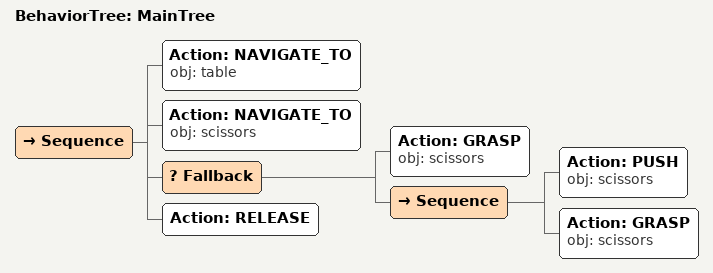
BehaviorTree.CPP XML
<root main_tree_to_execute="MainTree">
  <BehaviorTree ID="MainTree">
    <Sequence>
      <!-- Navigate to table -->
      <Action ID="NAVIGATE_TO" obj="table" />
      <!-- Navigate to scissors -->
      <Action ID="NAVIGATE_TO" obj="scissors" />
      <!-- Fallback: if GRASP scissors fails, try PUSH, FLIP to reposition -->
      <Fallback>
        <!-- Grasp scissors -->
        <Action ID="GRASP" obj="scissors" />
        <Sequence>
          <!-- Push scissors forward toward front edge of table -->
          <Action ID="PUSH" obj="scissors" />
          <!-- Grasp scissors -->
          <Action ID="GRASP" obj="scissors" />
        </Sequence>
      </Fallback>
      <!-- Release -->
      <Action ID="RELEASE" />
    </Sequence>
  </BehaviorTree>
</root>
